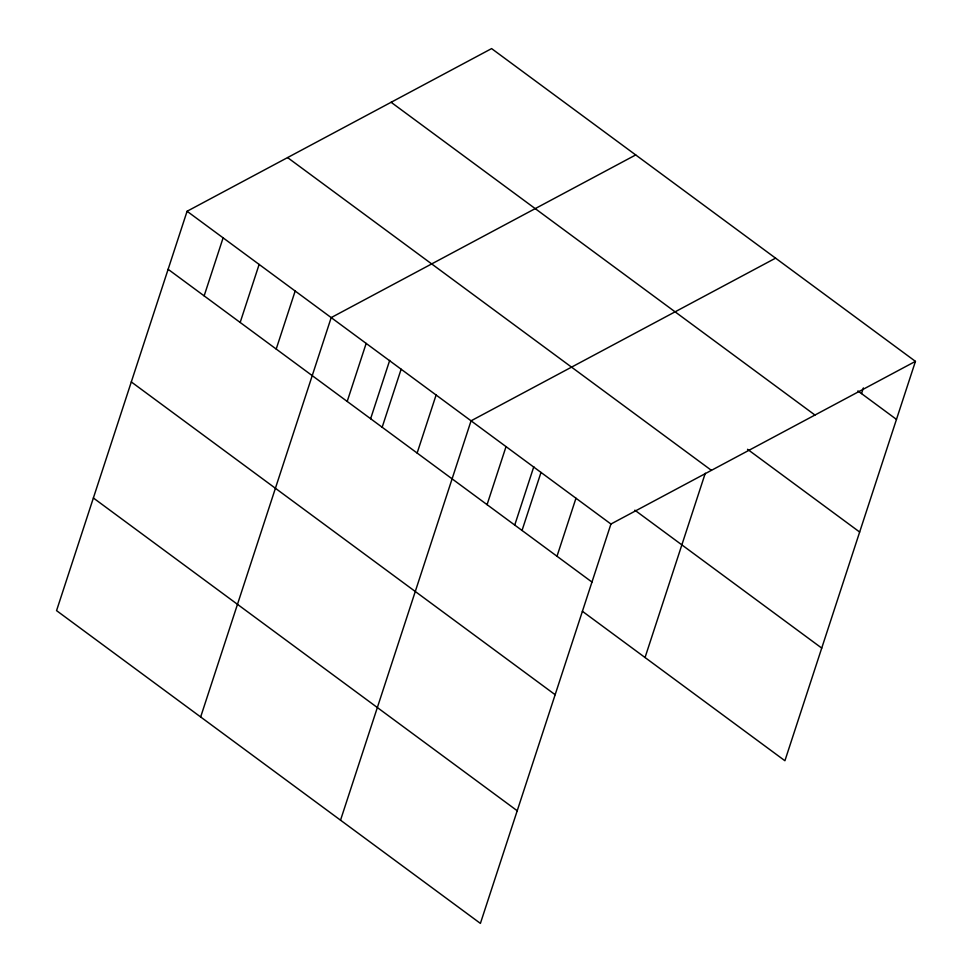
<?xml version="1.0" encoding="UTF-8"?>
<svg xmlns="http://www.w3.org/2000/svg" width="972" height="972" viewBox="0 0 972 972"><rect width="100%" height="100%" fill="white"/><g stroke="black" fill="none" stroke-linecap="round" stroke-linejoin="round"><path stroke-width="1.46" d="M187.086 211.264L56.558 610.635L480.399 923.4L610.938 524.03L915.442 361.365L491.601 48.6L187.086 211.264L610.938 524.03M204.144 295.877L223.11 237.848M240.169 322.461L259.135 264.433M276.206 349.045L295.172 291.017M200.657 716.972L331.197 317.601L635.712 154.937M347.198 401.436L366.165 343.408M370.611 418.762L389.699 360.357M382.166 427.243L401.132 369.214M417.134 453.049L436.1 395.021M340.528 820.186L471.068 420.815L775.583 258.151M487.069 504.65L506.035 446.622M514.723 525.111L533.81 466.694M522.037 530.457L541.003 472.428M556.992 556.263L575.971 498.235M645.043 657.522L705.271 473.243M861.508 393.599L863.367 387.937M915.442 361.365L784.914 760.736L582.35 611.254M857.899 390.926L896.476 419.406M391.108 102.279L814.961 415.044M747.529 449.295L859.661 532.036M287.578 157.585L711.419 470.351M634.838 510.178L821.729 648.093M168.12 269.293L591.96 582.058M131.305 381.935L555.146 694.701M93.373 497.992L517.213 810.757"/></g></svg>
